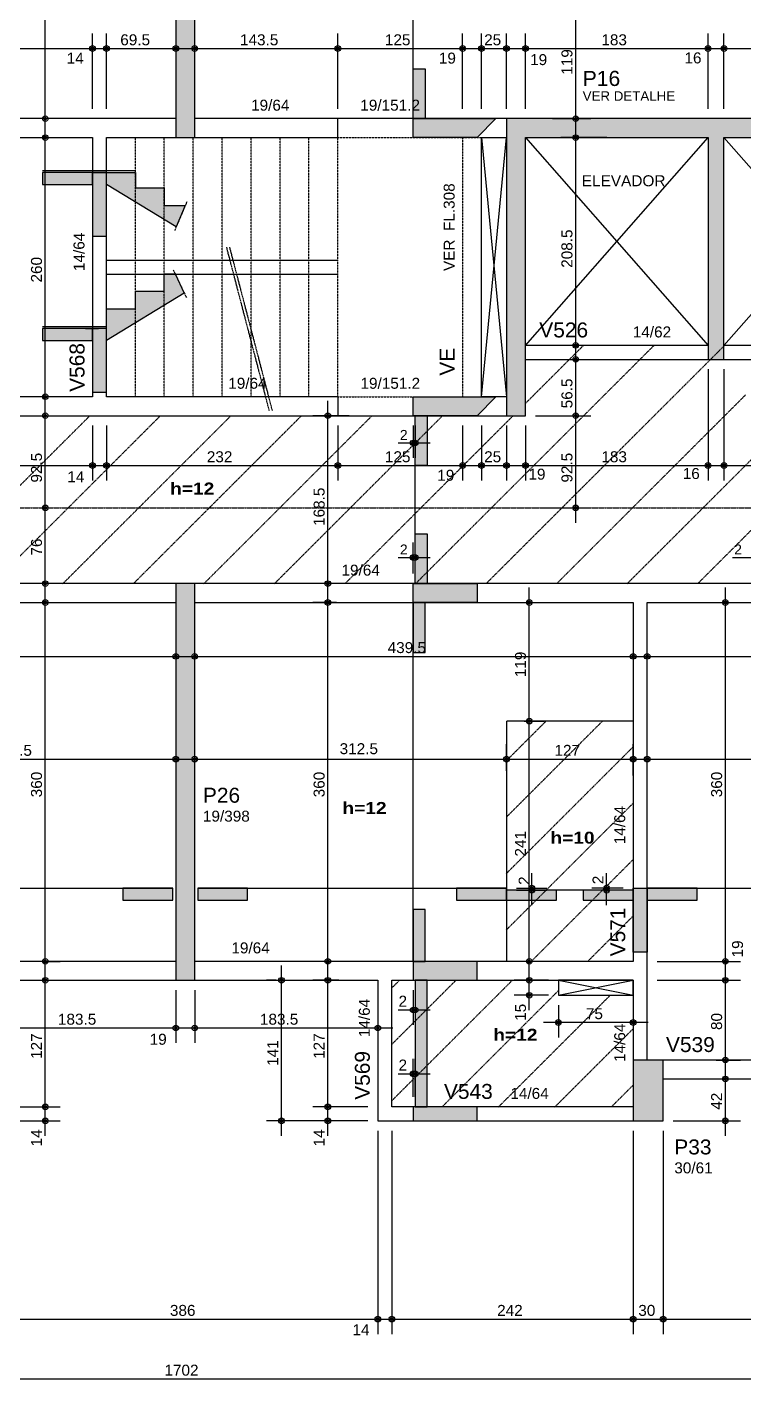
# Model space of a CAD drawing. Extents: x 0 to 7795, y 0 to 4205.
# Drawn here: x 2794 to 3513, y 1733 to 3090 of the extents above; entities that cross this region are included whole.
import ezdxf

# ---------------------------------------------------------------- set-up
doc = ezdxf.new("R2010")
doc.units = 0
doc.header["$MEASUREMENT"] = 0
for name, pattern in [('ESTILO_TQS_0001', [1, 0.7, -0.3]), ('ESTILO_TQS_0002', [0.4, 0.1, -0.3]), ('ESTILO_TQS_0006', [0.3, 0.2, -0.1]), ('ESTILO_TQS_0007', [2.1, 1.5, -0.2, 0.2, -0.2])]:
    doc.linetypes.add(name, pattern=pattern)
for name, color, linetype in [('MTH-230', 1, 'CONTINUOUS'), ('MTH-COTAS7', 31, 'CONTINUOUS'), ('MTH-DIM-PILAR', 3, 'CONTINUOUS'), ('MTH-DIM-VIGA', 3, 'CONTINUOUS'), ('MTH-EIXO-214', 4, 'CONTINUOUS'), ('MTH-EIXO-215', 1, 'CONTINUOUS'), ('MTH-EIXO-217', 8, 'CONTINUOUS'), ('MTH-FACE-VIGA', 7, 'CONTINUOUS'), ('MTH-LINHA-SEÇÃO', 16, 'CONTINUOUS'), ('MTH-PILAR-SEGUE', 5, 'CONTINUOUS'), ('MTH-SIMB_COTA', 3, 'CONTINUOUS'), ('MTH-SOMBRA21', 150, 'CONTINUOUS'), ('MTH-SOMBRA25', 253, 'CONTINUOUS'), ('MTH-TIT1-PILAR', 5, 'CONTINUOUS'), ('MTH-TIT1-VIGA', 5, 'CONTINUOUS'), ('MTH-TRACEJADO-216', 1, 'CONTINUOUS'), ('MTH-TXT-NEGRITO', 5, 'CONTINUOUS'), ('MTH-TXT-NOTAS', 3, 'CONTINUOUS'), ('MTH-VIGA-INVERTIDA', 7, 'ESTILO_TQS_0002')]:
    doc.layers.add(name, color=color, linetype=linetype)
doc.styles.add('TQS_ARIAL', font='arial.ttf')
doc.styles.add('TQS_ARIAL_BLACK', font='ariblk.ttf')

msp = doc.modelspace()

# ---------------------------------------------------------------- linework, layer by layer
at = {"layer": 'MTH-230', "linetype": 'Continuous'}
for p, q in [((3249.511363, 2718.635463), (3274.511365, 2978.635463)), ((3249.511363, 2978.635463), (3274.511365, 2718.635463)), ((3293.511365, 2770.135472), (3476.511365, 2978.635504)), ((3293.511365, 2978.635504), (3476.511365, 2770.135472)), ((3492.511365, 2770.135472), (3675.511365, 2978.6355)), ((3492.511365, 2978.6355), (3675.511365, 2770.135472)), ((3326.511369, 2133.135498), (3401.511372, 2118.135498)), ((3326.511369, 2118.135498), (3401.511372, 2133.135498))]:
    msp.add_line(p, q, dxfattribs=at)
at = {"layer": 'MTH-COTAS7', "linetype": 'Continuous'}
for p, q in [((2812.152631, 2982.635501), (2812.152631, 3373.635501)), ((3343.886591, 2982.635497), (3343.886591, 3131.618201)), ((2859.511362, 3007.635501), (2859.511362, 3082.969265)), ((2859.511362, 3007.635501), (2859.511362, 3082.969265)), ((2873.511362, 3007.635501), (2873.511362, 3082.969265)), ((2873.511362, 3007.635501), (2873.511362, 3082.969265)), ((2962.011366, 3062.060306), (2962.011366, 3082.969265)), ((3105.511362, 3007.635504), (3105.511362, 3082.969265)), ((3105.511362, 3017.635504), (3105.511362, 3082.969265)), ((3230.511362, 3007.635501), (3230.511362, 3082.969265)), ((3230.511362, 3017.635501), (3230.511362, 3082.969265)), ((3249.511362, 3007.635501), (3249.511362, 3082.969265)), ((3249.511362, 3007.635501), (3249.511362, 3082.969265)), ((3274.511362, 3007.635501), (3274.511362, 3082.969265)), ((3274.511362, 3007.635501), (3274.511362, 3082.969265)), ((3293.511365, 3007.635497), (3293.511365, 3082.969265)), ((3293.511365, 3007.635497), (3293.511365, 3082.969265)), ((3476.511365, 3007.635497), (3476.511365, 3082.969265)), ((3476.511365, 3007.635497), (3476.511365, 3082.969265)), ((3492.511365, 3007.635497), (3492.511365, 3082.969265)), ((3492.511365, 3007.635497), (3492.511365, 3082.969265)), ((2604.511367, 3067.969265), (2874.511362, 3067.969265)), ((2844.511362, 3067.969265), (2888.511362, 3067.969265)), ((2858.511362, 3067.969265), (2958.011366, 3067.969265)), ((2943.011366, 3065.594084), (2943.011366, 3052.969265)), ((2947.011366, 3067.969265), (3120.511362, 3067.969265)), ((3090.511362, 3067.969265), (3245.511362, 3067.969265)), ((3215.511362, 3067.969265), (3264.511362, 3067.969265)), ((3234.511362, 3067.969265), (3289.511362, 3067.969265)), ((3259.511362, 3067.969265), (3308.511365, 3067.969265)), ((3278.511365, 3067.969265), (3491.511365, 3067.969265)), ((3461.511365, 3067.969265), (3507.511365, 3067.969265)), ((3477.511365, 3067.969265), (3690.511365, 3067.969265)), ((2832.276874, 2997.635501), (2797.152631, 2997.635501)), ((2812.152631, 2703.635501), (2812.152631, 2993.635501)), ((3320.751643, 2997.635497), (3358.886591, 2997.635497)), ((3343.886591, 2755.13551), (3343.886591, 2993.635504)), ((3375.011365, 2978.635504), (3328.886591, 2978.635504)), ((3375.011365, 2770.13551), (3328.886591, 2770.13551)), ((3343.886591, 2684.635497), (3343.886591, 2771.13551)), ((3352.674282, 2756.13551), (3358.886591, 2756.13551)), ((3476.511365, 2746.135506), (3476.511365, 2634.635497)), ((3476.511365, 2746.135506), (3476.511365, 2634.635497)), ((3492.511365, 2746.135506), (3492.511365, 2634.635497)), ((3492.511365, 2746.135506), (3492.511365, 2634.635497)), ((2812.152631, 2592.135465), (2812.152631, 2714.635501)), ((3095.447424, 2516.13677), (3095.447424, 2714.635497)), ((3343.886591, 2592.135465), (3343.886591, 2714.635497)), ((3116.918734, 2699.635497), (3080.447424, 2699.635497)), ((3303.511399, 2699.635497), (3358.886591, 2699.635497)), ((3303.511399, 2699.635497), (3358.886591, 2699.635497)), ((2859.511362, 2689.635501), (2859.511362, 2634.635497)), ((2859.511362, 2689.635501), (2859.511362, 2634.635497)), ((2873.511362, 2689.635501), (2873.511362, 2634.635497)), ((2873.511362, 2689.635501), (2873.511362, 2634.635497)), ((3105.511362, 2689.635504), (3105.511362, 2634.635497)), ((3105.511362, 2689.635497), (3105.511362, 2634.635497)), ((3180.974109, 2689.635497), (3180.974109, 2657.300235)), ((3182.974109, 2689.635501), (3182.974109, 2657.300235)), ((3230.511362, 2689.635497), (3230.511362, 2634.635497)), ((3249.511362, 2689.635497), (3249.511362, 2634.635497)), ((3249.511362, 2689.635497), (3249.511362, 2634.635497)), ((3274.511365, 2689.635497), (3274.511365, 2634.635497)), ((3274.511365, 2689.635497), (3274.511365, 2634.635497)), ((3293.511399, 2689.635497), (3293.511399, 2634.635497)), ((3165.974109, 2672.300235), (3197.974109, 2672.300235)), ((3230.511362, 2679.635497), (3230.511362, 2634.635497)), ((3293.511399, 2679.635497), (3293.511399, 2634.635497)), ((2604.511367, 2649.635497), (2874.511362, 2649.635497)), ((2844.511362, 2649.635497), (2888.511362, 2649.635497)), ((2858.511362, 2649.635497), (3120.511362, 2649.635497)), ((3090.511362, 2649.635497), (3245.511362, 2649.635497)), ((3215.511362, 2649.635497), (3264.511362, 2649.635497)), ((3234.511362, 2649.635497), (3289.511365, 2649.635497)), ((3259.511365, 2649.635497), (3308.511399, 2649.635497)), ((3278.511399, 2649.635497), (3491.511365, 2649.635497)), ((3461.511365, 2649.635497), (3507.511365, 2649.635497)), ((3477.511365, 2649.635497), (3690.511365, 2649.635497)), ((2812.152631, 2516.13677), (2812.152631, 2622.135465)), ((3312.961507, 2607.135465), (3358.886591, 2607.135465)), ((3180.974109, 2541.13677), (3180.974109, 2572.346399)), ((3182.974109, 2541.13677), (3182.974109, 2572.346399)), ((3165.974109, 2557.346399), (3197.974109, 2557.346399)), ((3501.089003, 2557.346399), (3533.089003, 2557.346399)), ((2817.152631, 2531.13677), (2797.152631, 2531.13677)), ((2812.152631, 2137.135501), (2812.152631, 2527.13677)), ((3102.857347, 2531.13677), (3080.447424, 2531.13677)), ((3095.447424, 2137.135501), (3095.447424, 2527.13677)), ((3297.324079, 2378.135439), (3297.324079, 2527.13677)), ((3493.919524, 2137.135501), (3493.919524, 2527.13677)), ((2810.094983, 2512.13677), (2827.152631, 2512.13677)), ((3103.966246, 2512.13677), (3080.447424, 2512.13677)), ((3292.727147, 2512.13677), (3312.324079, 2512.13677)), ((3465.43347, 2512.13677), (3508.919524, 2512.13677)), ((2962.011366, 2444.846505), (2962.011366, 2473.127822)), ((3415.51137, 2446.314718), (3415.51137, 2473.127822)), ((2488.511361, 2458.127822), (2958.011366, 2458.127822)), ((2947.011366, 2458.127822), (3416.51137, 2458.127822)), ((3400.51137, 2458.127822), (3735.511366, 2458.127822)), ((2943.011366, 2449.179394), (2943.011366, 2443.127822)), ((3401.51137, 2451.065743), (3401.51137, 2443.127822)), ((3297.324079, 2137.135501), (3297.324079, 2408.135439)), ((3328.011352, 2393.135439), (3282.324079, 2393.135439)), ((3292.324079, 2393.135439), (3312.324079, 2393.135439)), ((2962.011366, 2349.076776), (2962.011366, 2370.038858)), ((3274.511365, 2343.264967), (3274.511365, 2370.038858)), ((3274.511365, 2343.264967), (3274.511365, 2370.038858)), ((3401.51137, 2338.74127), (3401.51137, 2370.038858)), ((3415.51137, 2338.74127), (3415.51137, 2370.038858)), ((2615.511399, 2355.038858), (2958.011366, 2355.038858)), ((2943.011366, 2353.603166), (2943.011366, 2340.038858)), ((2947.011366, 2355.038858), (3289.511365, 2355.038858)), ((3259.511365, 2355.038858), (3416.51137, 2355.038858)), ((3400.51137, 2355.038858), (3735.511366, 2355.038858)), ((3299.943316, 2208.492328), (3299.943316, 2240.492328)), ((3374.906142, 2208.492328), (3374.906142, 2240.492328)), ((3284.511365, 2225.492328), (3314.943316, 2225.492328)), ((3391.51137, 2225.492328), (3359.906142, 2225.492328)), ((3284.511365, 2223.492328), (3314.943316, 2223.492328)), ((3391.51137, 2223.492328), (3359.906142, 2223.492328)), ((3493.919524, 2118.135501), (3493.919524, 2167.135501)), ((2812.152631, 1991.135501), (2812.152631, 2148.135501)), ((2812.335759, 2152.135501), (2827.152631, 2152.135501)), ((3049.019179, 1977.135501), (3049.019179, 2148.135501)), ((3095.447424, 1991.135501), (3095.447424, 2148.135501)), ((3302.981702, 2152.135501), (3282.324079, 2152.135501)), ((3297.324079, 2103.135498), (3297.324079, 2148.135501)), ((3425.51137, 2152.135501), (3508.919524, 2152.135501)), ((3425.51137, 2152.135501), (3508.919524, 2152.135501)), ((3493.919524, 2038.142044), (3493.919524, 2148.135501)), ((2814.204909, 2133.135501), (2827.152631, 2133.135501)), ((3043.761365, 2133.135501), (3034.019179, 2133.135501)), ((3106.53783, 2133.135501), (3080.447424, 2133.135501)), ((3316.511354, 2133.135501), (3282.324079, 2133.135501)), ((3425.51137, 2133.135501), (3508.919524, 2133.135501)), ((3425.51137, 2133.135501), (3508.919524, 2133.135501)), ((2943.011366, 2123.135501), (2943.011366, 2070.275959)), ((2943.011366, 2123.135501), (2943.011366, 2070.275959)), ((2962.011366, 2123.135501), (2962.011366, 2070.275959)), ((2962.011366, 2123.135501), (2962.011366, 2070.275959)), ((3180.974109, 2123.136558), (3180.974109, 2088.332682)), ((3182.974109, 2123.135501), (3182.974109, 2088.332682)), ((3316.511367, 2118.135498), (3282.324079, 2118.135498)), ((3145.511364, 2105.76788), (3145.511364, 2070.275959)), ((3165.974109, 2103.332682), (3197.974109, 2103.332682)), ((3326.511367, 2108.135498), (3326.511367, 2075.821089)), ((3401.511371, 2108.135498), (3401.511371, 2075.821089)), ((3416.511371, 2090.821089), (3311.511367, 2090.821089)), ((2744.511368, 2085.275959), (2958.011366, 2085.275959)), ((2928.011366, 2085.275959), (2977.011366, 2085.275959)), ((2947.011366, 2085.275959), (3160.511364, 2085.275959)), ((3180.974109, 2016.135501), (3180.974109, 2054.28798)), ((3182.974109, 2016.135501), (3182.974109, 2054.28798)), ((3484.5282, 2053.142044), (3508.919524, 2053.142044)), ((3493.919524, 1977.135501), (3493.919524, 2049.142044)), ((3165.974109, 2039.28798), (3197.974109, 2039.28798)), ((2812.152631, 1977.135501), (2812.152631, 2021.135501)), ((3095.447424, 1977.135501), (3095.447424, 2021.135501)), ((3490.449405, 2034.142044), (3508.919524, 2034.142044)), ((2769.511368, 2006.135501), (2827.152631, 2006.135501)), ((2769.511368, 2006.135501), (2827.152631, 2006.135501)), ((3135.511364, 2006.135501), (3080.447424, 2006.135501)), ((3135.511364, 2006.135501), (3080.447424, 2006.135501)), ((2769.511368, 1992.135501), (2827.152631, 1992.135501)), ((3135.511364, 1992.135501), (3034.019179, 1992.135501)), ((3135.511364, 1992.135501), (3080.447424, 1992.135501)), ((3145.511364, 1982.135501), (3145.511364, 1778.135501)), ((3159.511364, 1982.135501), (3159.511364, 1778.135501)), ((3159.511364, 1982.135501), (3159.511364, 1778.135501)), ((3401.511366, 1982.135501), (3401.511366, 1778.135501)), ((3401.511366, 1982.135501), (3401.511366, 1778.135501)), ((3431.511366, 1982.135501), (3431.511366, 1778.135501)), ((3431.511366, 1982.135501), (3431.511366, 1778.135501)), ((3441.511366, 1992.135501), (3508.919524, 1992.135501)), ((3145.511364, 1972.135501), (3145.511364, 1778.135501)), ((2744.511368, 1793.135501), (3160.511364, 1793.135501)), ((3130.511364, 1793.135501), (3174.511364, 1793.135501)), ((3144.511364, 1793.135501), (3416.511366, 1793.135501)), ((3386.511366, 1793.135501), (3446.511366, 1793.135501)), ((3416.511366, 1793.135501), (3735.511366, 1793.135501)), ((2086.511366, 1733.135501), (3818.511366, 1733.135501))]:
    msp.add_line(p, q, dxfattribs=at)
at = {"layer": 'MTH-EIXO-214', "linetype": 'ESTILO_TQS_0007'}
msp.add_line((401.511366, 2607.135465), (5503.511366, 2607.135465), dxfattribs=at)
at = {"layer": 'MTH-EIXO-215', "linetype": 'Continuous'}
for p, q in [((2809.511362, 2945.735629), (2902.511362, 2945.735629)), ((2873.511362, 2841.635429), (3105.511362, 2841.635429)), ((2809.511362, 2789.135446), (2873.511362, 2789.135446))]:
    msp.add_line(p, q, dxfattribs=at)
at = {"layer": 'MTH-EIXO-217', "linetype": 'ESTILO_TQS_0007'}
for p, q in [((2954.130559, 2914.258614), (2941.865493, 2885.395314)), ((2993.699471, 2868.695865), (3036.514877, 2704.56611)), ((2996.799865, 2868.695865), (3039.615272, 2704.56611)), ((2940.477185, 2845.909238), (2953.653791, 2818.126488))]:
    msp.add_line(p, q, dxfattribs=at)
at = {"layer": 'MTH-FACE-VIGA', "linetype": 'Continuous'}
for p, q in [((3105.511362, 2978.635504), (3105.511362, 2997.635504)), ((2873.511362, 2855.635429), (3105.511362, 2855.635429)), ((3105.511362, 2718.635504), (3105.511362, 2699.635504))]:
    msp.add_line(p, q, dxfattribs=at)
for points in [[(2866.511362, 2997.635501), (2619.511367, 2997.635501)], [(2943.011366, 2997.635501), (2866.511362, 2997.635501)], [(3240.011362, 2997.635501), (2962.011366, 2997.635501)], [(3274.511362, 2997.635501), (3240.011362, 2997.635501)], [(2619.511367, 2978.635501), (2859.511362, 2978.635501)], [(2859.511362, 2978.635501), (2859.511362, 2718.635501)], [(2873.511362, 2718.635501), (2873.511362, 2978.635501)], [(2873.511362, 2978.635501), (2943.011366, 2978.635501)], [(2962.011366, 2978.635501), (3105.511362, 2978.635501)], [(3249.511362, 2978.635501), (3274.511365, 2978.635501)], [(3249.511362, 2718.635501), (3249.511362, 2978.635501)], [(3476.511365, 2770.13551), (3293.511365, 2770.13551)], [(3675.511365, 2770.13551), (3492.511365, 2770.13551)], [(3293.511365, 2756.13551), (3476.511365, 2756.13551)], [(3492.511365, 2756.13551), (3675.511365, 2756.13551)], [(2859.511362, 2718.635501), (2619.511367, 2718.635501)], [(3105.511362, 2718.635501), (2873.511362, 2718.635501)], [(3274.511365, 2718.635501), (3249.511362, 2718.635501)], [(2619.511367, 2699.635501), (2866.511362, 2699.635501)], [(2866.511362, 2699.635501), (3240.011362, 2699.635501)], [(3240.011362, 2699.635501), (3274.511365, 2699.635501)], [(2943.011366, 2531.13677), (2496.511361, 2531.13677)], [(3408.51137, 2531.13677), (2962.011366, 2531.13677)], [(3614.511366, 2531.13677), (3408.51137, 2531.13677)], [(2503.511361, 2512.13677), (2943.011366, 2512.13677)], [(2962.011366, 2512.13677), (3401.51137, 2512.13677)], [(3401.51137, 2512.13677), (3401.51137, 2152.135501)], [(3415.51137, 2142.635501), (3415.51137, 2512.13677)], [(3415.51137, 2512.13677), (3614.511366, 2512.13677)], [(2943.011366, 2152.135501), (2752.511368, 2152.135501)], [(3152.511364, 2152.135501), (2962.011366, 2152.135501)], [(3401.51137, 2152.135501), (3152.511364, 2152.135501)], [(2759.511368, 2133.135501), (2943.011366, 2133.135501)], [(2962.011366, 2133.135501), (3145.511364, 2133.135501)], [(3145.511364, 2133.135501), (3145.511364, 1992.135501)], [(3159.511364, 2006.135501), (3159.511364, 2133.135501)], [(3159.511364, 2133.135501), (3401.51137, 2133.135501)], [(3326.511369, 2133.135498), (3326.511369, 2118.135498), (3401.511372, 2118.135498), (3401.511372, 2133.135498), (3326.511369, 2133.135498)], [(3401.51137, 2133.135501), (3401.51137, 2053.135538)], [(3415.51137, 2053.135538), (3415.51137, 2142.635501)], [(3712.511366, 2053.142044), (3431.511366, 2053.142044)], [(3431.511366, 2034.142044), (3712.511366, 2034.142044)], [(3401.511366, 2006.135501), (3159.511364, 2006.135501)], [(3145.511364, 1992.135501), (3401.511366, 1992.135501)]]:
    msp.add_lwpolyline(points, dxfattribs=at)
at = {"layer": 'MTH-LINHA-SEÇÃO', "linetype": 'Continuous'}
for p, q in [((3180.974109, 2978.635501), (3180.974109, 3377.635501)), ((2860.471811, 2943.735629), (2873.511362, 2943.735629)), ((2852.471839, 2787.135446), (2865.51139, 2787.135446)), ((3182.974109, 2531.13677), (3182.974109, 2699.635501)), ((3180.974109, 2152.135501), (3180.974109, 2531.13677)), ((2630.511398, 2225.492328), (2940.011366, 2225.492328)), ((2965.011366, 2225.492328), (3274.511333, 2225.492328)), ((3401.511366, 2225.492328), (4016.510603, 2225.492328)), ((3401.511366, 2223.492328), (3274.511329, 2223.492328))]:
    msp.add_line(p, q, dxfattribs=at)
for points in [[(3180.974109, 2997.635501), (3180.974109, 3047.635501), (3192.974109, 3047.635501), (3192.974109, 2997.635501), (3180.974109, 2997.635501)], [(3180.974109, 2978.635501), (3180.974109, 2997.635501), (3263.974109, 2997.635501), (3244.974109, 2978.635501), (3180.974109, 2978.635501)], [(2859.511362, 2943.735629), (2809.511362, 2943.735629), (2809.511362, 2931.735629), (2859.511362, 2931.735629), (2859.511362, 2943.735629)], [(2873.511362, 2943.735629), (2859.511362, 2943.735629), (2859.511362, 2879.735629), (2873.511362, 2879.735629), (2873.511362, 2943.735629)], [(2873.511362, 2943.735629), (2902.511362, 2943.735629), (2902.511362, 2928.088571), (2931.511362, 2928.088571), (2931.511362, 2910.441512), (2952.508534, 2910.441512), (2943.451803, 2889.128368), (2873.511362, 2931.688474), (2873.511362, 2943.735629)], [(2873.511362, 2806.782505), (2902.511362, 2806.782505), (2902.511362, 2824.429564), (2931.511362, 2824.429564), (2931.511362, 2842.076622), (2942.294891, 2842.076622), (2951.54485, 2822.573171), (2873.511362, 2775.08829), (2873.511362, 2806.782505)], [(2859.511362, 2787.135446), (2809.511362, 2787.135446), (2809.511362, 2775.135446), (2859.511362, 2775.135446), (2859.511362, 2787.135446)], [(2873.511362, 2787.135446), (2859.511362, 2787.135446), (2859.511362, 2723.135446), (2873.511362, 2723.135446), (2873.511362, 2787.135446)], [(3180.974109, 2699.635497), (3180.974109, 2718.635497), (3263.974109, 2718.635497), (3244.974109, 2699.635497), (3180.974109, 2699.635497)], [(3182.974109, 2649.635497), (3182.974109, 2699.635497), (3194.974109, 2699.635497), (3194.974109, 2649.635497), (3182.974109, 2649.635497)], [(3182.974109, 2531.13677), (3182.974109, 2581.13677), (3194.974109, 2581.13677), (3194.974109, 2531.13677), (3182.974109, 2531.13677)], [(3180.974109, 2512.13677), (3180.974109, 2531.13677), (3244.974109, 2531.13677), (3244.974109, 2512.13677), (3180.974109, 2512.13677)], [(3180.974109, 2512.13677), (3180.974109, 2462.13677), (3192.974109, 2462.13677), (3192.974109, 2512.13677), (3180.974109, 2512.13677)], [(2940.011366, 2225.492328), (2890.011366, 2225.492328), (2890.011366, 2213.492328), (2940.011366, 2213.492328), (2940.011366, 2225.492328)], [(3015.011366, 2225.492328), (2965.011366, 2225.492328), (2965.011366, 2213.492328), (3015.011366, 2213.492328), (3015.011366, 2225.492328)], [(3274.511329, 2225.492328), (3224.511329, 2225.492328), (3224.511329, 2213.492328), (3274.511329, 2213.492328), (3274.511329, 2225.492328)], [(3401.51137, 2225.492328), (3415.51137, 2225.492328), (3415.51137, 2161.492328), (3401.51137, 2161.492328), (3401.51137, 2225.492328)], [(3465.511366, 2225.492328), (3415.511366, 2225.492328), (3415.511366, 2213.492328), (3465.511366, 2213.492328), (3465.511366, 2225.492328)], [(3324.511329, 2223.492328), (3274.511329, 2223.492328), (3274.511329, 2213.492328), (3324.511329, 2213.492328), (3324.511329, 2223.492328)], [(3401.511366, 2223.492328), (3351.511366, 2223.492328), (3351.511366, 2213.492328), (3401.511366, 2213.492328), (3401.511366, 2223.492328)], [(3180.974109, 2204.136558), (3180.974109, 2152.136558), (3192.974109, 2152.136558), (3192.974109, 2204.136558), (3180.974109, 2204.136558)], [(3180.974109, 2152.136558), (3180.974109, 2133.136558), (3244.974109, 2133.136558), (3244.974109, 2152.136558), (3180.974109, 2152.136558)], [(3182.974109, 2133.135501), (3182.974109, 2006.135501), (3194.974109, 2006.135501), (3194.974109, 2133.135501), (3182.974109, 2133.135501)], [(3180.974109, 2006.135501), (3180.974109, 1992.135501), (3244.974109, 1992.135501), (3244.974109, 2006.135501), (3180.974109, 2006.135501)]]:
    msp.add_lwpolyline(points, dxfattribs=at)
at = {"layer": 'MTH-PILAR-SEGUE', "linetype": 'Continuous'}
for points in [[(2943.011366, 2978.635501), (2962.011366, 2978.635501), (2962.011366, 3377.635503), (2943.011366, 3377.635503), (2943.011366, 2978.635501)], [(3694.511365, 2756.135506), (3694.511365, 2978.635497), (3734.511366, 2978.635497), (3734.511366, 2997.635497), (3274.511365, 2997.635497), (3274.511365, 2699.635497), (3293.511365, 2699.635497), (3293.511365, 2978.635504), (3476.511365, 2978.635504), (3476.511365, 2756.135506), (3492.511365, 2756.135506), (3492.511365, 2978.6355), (3675.511365, 2978.6355), (3675.511365, 2756.135506), (3694.511365, 2756.135506)], [(2943.011366, 2133.135501), (2962.011366, 2133.135501), (2962.011366, 2531.13677), (2943.011366, 2531.13677), (2943.011366, 2133.135501)], [(3401.511366, 1992.135501), (3431.511366, 1992.135501), (3431.511366, 2053.135538), (3401.511366, 2053.135538), (3401.511366, 1992.135501)]]:
    msp.add_lwpolyline(points, dxfattribs=at)
at = {"layer": 'MTH-SIMB_COTA', "linetype": 'Continuous'}
for centre, radius in [((2859.511362, 3067.969265), 2.8), ((2859.511362, 3067.969265), 2.8), ((2859.511362, 3067.969265), 1.4), ((2859.511362, 3067.969265), 1.4), ((2873.511362, 3067.969265), 2.8), ((2873.511362, 3067.969265), 2.8), ((2873.511362, 3067.969265), 1.4), ((2873.511362, 3067.969265), 1.4), ((2943.011366, 3067.969265), 2.8), ((2943.011366, 3067.969265), 1.4), ((2962.011366, 3067.969265), 2.8), ((2962.011366, 3067.969265), 1.4), ((3105.511362, 3067.969265), 2.8), ((3105.511362, 3067.969265), 2.8), ((3105.511362, 3067.969265), 1.4), ((3105.511362, 3067.969265), 1.4), ((3230.511362, 3067.969265), 2.8), ((3230.511362, 3067.969265), 2.8), ((3230.511362, 3067.969265), 1.4), ((3230.511362, 3067.969265), 1.4), ((3249.511362, 3067.969265), 2.8), ((3249.511362, 3067.969265), 2.8), ((3249.511362, 3067.969265), 1.4), ((3249.511362, 3067.969265), 1.4), ((3274.511362, 3067.969265), 2.8), ((3274.511362, 3067.969265), 2.8), ((3274.511362, 3067.969265), 1.4), ((3274.511362, 3067.969265), 1.4), ((3293.511365, 3067.969265), 2.8), ((3293.511365, 3067.969265), 2.8), ((3293.511365, 3067.969265), 1.4), ((3293.511365, 3067.969265), 1.4), ((3476.511365, 3067.969265), 2.8), ((3476.511365, 3067.969265), 2.8), ((3476.511365, 3067.969265), 1.4), ((3476.511365, 3067.969265), 1.4), ((3492.511365, 3067.969265), 2.8), ((3492.511365, 3067.969265), 2.8), ((3492.511365, 3067.969265), 1.4), ((3492.511365, 3067.969265), 1.4), ((2812.152631, 2997.635501), 2.8), ((2812.152631, 2997.635501), 1.4), ((3343.886591, 2997.635497), 2.8), ((3343.886591, 2997.635497), 1.4), ((2812.152631, 2978.635501), 2.8), ((2812.152631, 2978.635501), 1.4), ((3343.886591, 2978.635504), 2.8), ((3343.886591, 2978.635504), 1.4), ((3343.886591, 2770.13551), 2.8), ((3343.886591, 2770.13551), 1.4), ((3343.886591, 2756.13551), 2.8), ((3343.886591, 2756.13551), 1.4), ((2812.152631, 2718.635501), 2.8), ((2812.152631, 2718.635501), 1.4), ((2812.152631, 2699.635501), 2.8), ((2812.152631, 2699.635501), 1.4), ((3095.447424, 2699.635497), 2.8), ((3095.447424, 2699.635497), 1.4), ((3343.886591, 2699.635497), 2.8), ((3343.886591, 2699.635497), 2.8), ((3343.886591, 2699.635497), 1.4), ((3343.886591, 2699.635497), 1.4), ((3180.974109, 2672.300235), 2.8), ((3180.974109, 2672.300235), 1.4), ((3182.974109, 2672.300235), 2.8), ((3182.974109, 2672.300235), 1.4), ((2859.511362, 2649.635497), 2.8), ((2859.511362, 2649.635497), 2.8), ((2859.511362, 2649.635497), 1.4), ((2859.511362, 2649.635497), 1.4), ((2873.511362, 2649.635497), 2.8), ((2873.511362, 2649.635497), 2.8), ((2873.511362, 2649.635497), 1.4), ((2873.511362, 2649.635497), 1.4), ((3105.511362, 2649.635497), 2.8), ((3105.511362, 2649.635497), 2.8), ((3105.511362, 2649.635497), 1.4), ((3105.511362, 2649.635497), 1.4), ((3230.511362, 2649.635497), 2.8), ((3230.511362, 2649.635497), 2.8), ((3230.511362, 2649.635497), 1.4), ((3230.511362, 2649.635497), 1.4), ((3249.511362, 2649.635497), 2.8), ((3249.511362, 2649.635497), 2.8), ((3249.511362, 2649.635497), 1.4), ((3249.511362, 2649.635497), 1.4), ((3274.511365, 2649.635497), 2.8), ((3274.511365, 2649.635497), 2.8), ((3274.511365, 2649.635497), 1.4), ((3274.511365, 2649.635497), 1.4), ((3293.511399, 2649.635497), 2.8), ((3293.511399, 2649.635497), 2.8), ((3293.511399, 2649.635497), 1.4), ((3293.511399, 2649.635497), 1.4), ((3476.511365, 2649.635497), 2.8), ((3476.511365, 2649.635497), 2.8), ((3476.511365, 2649.635497), 1.4), ((3476.511365, 2649.635497), 1.4), ((3492.511365, 2649.635497), 2.8), ((3492.511365, 2649.635497), 2.8), ((3492.511365, 2649.635497), 1.4), ((3492.511365, 2649.635497), 1.4), ((2812.152631, 2607.135465), 2.8), ((2812.152631, 2607.135465), 2.8), ((2812.152631, 2607.135465), 1.4), ((2812.152631, 2607.135465), 1.4), ((3343.886591, 2607.135465), 2.8), ((3343.886591, 2607.135465), 1.4), ((3180.974109, 2557.346399), 2.8), ((3180.974109, 2557.346399), 1.4), ((3182.974109, 2557.346399), 2.8), ((3182.974109, 2557.346399), 1.4), ((2812.152631, 2531.13677), 2.8), ((2812.152631, 2531.13677), 1.4), ((3095.447424, 2531.13677), 2.8), ((3095.447424, 2531.13677), 1.4), ((2812.152631, 2512.13677), 2.8), ((2812.152631, 2512.13677), 1.4), ((3095.447424, 2512.13677), 2.8), ((3095.447424, 2512.13677), 1.4), ((3297.324079, 2512.13677), 2.8), ((3297.324079, 2512.13677), 1.4), ((3493.919524, 2512.13677), 2.8), ((3493.919524, 2512.13677), 1.4), ((2943.011366, 2458.127822), 2.8), ((2943.011366, 2458.127822), 1.4), ((2962.011366, 2458.127822), 2.8), ((2962.011366, 2458.127822), 1.4), ((3401.51137, 2458.127822), 2.8), ((3401.51137, 2458.127822), 1.4), ((3415.51137, 2458.127822), 2.8), ((3415.51137, 2458.127822), 1.4), ((3297.324079, 2393.135439), 2.8), ((3297.324079, 2393.135439), 2.8), ((3297.324079, 2393.135439), 1.4), ((3297.324079, 2393.135439), 1.4), ((2943.011366, 2355.038858), 2.8), ((2943.011366, 2355.038858), 1.4), ((2962.011366, 2355.038858), 2.8), ((2962.011366, 2355.038858), 1.4), ((3274.511365, 2355.038858), 2.8), ((3274.511365, 2355.038858), 2.8), ((3274.511365, 2355.038858), 1.4), ((3274.511365, 2355.038858), 1.4), ((3401.51137, 2355.038858), 2.8), ((3401.51137, 2355.038858), 1.4), ((3415.51137, 2355.038858), 2.8), ((3415.51137, 2355.038858), 1.4), ((3299.943316, 2225.492328), 2.8), ((3299.943316, 2223.492328), 2.8), ((3299.943316, 2225.492328), 1.4), ((3299.943316, 2223.492328), 1.4), ((3374.906142, 2225.492328), 2.8), ((3374.906142, 2223.492328), 2.8), ((3374.906142, 2225.492328), 1.4), ((3374.906142, 2223.492328), 1.4), ((2812.152631, 2152.135501), 2.8), ((2812.152631, 2152.135501), 1.4), ((3095.447424, 2152.135501), 2.8), ((3095.447424, 2152.135501), 1.4), ((3297.324079, 2152.135501), 2.8), ((3297.324079, 2152.135501), 1.4), ((3493.919524, 2152.135501), 2.8), ((3493.919524, 2152.135501), 2.8), ((3493.919524, 2152.135501), 1.4), ((3493.919524, 2152.135501), 1.4), ((2812.152631, 2133.135501), 2.8), ((2812.152631, 2133.135501), 1.4), ((3049.019179, 2133.135501), 2.8), ((3049.019179, 2133.135501), 1.4), ((3095.447424, 2133.135501), 2.8), ((3095.447424, 2133.135501), 1.4), ((3297.324079, 2133.135501), 2.8), ((3297.324079, 2133.135501), 1.4), ((3493.919524, 2133.135501), 2.8), ((3493.919524, 2133.135501), 2.8), ((3493.919524, 2133.135501), 1.4), ((3493.919524, 2133.135501), 1.4), ((3297.324079, 2118.135498), 2.8), ((3297.324079, 2118.135498), 1.4), ((3180.974109, 2103.332682), 2.8), ((3180.974109, 2103.332682), 1.4), ((3182.974109, 2103.332682), 2.8), ((3182.974109, 2103.332682), 1.4), ((3326.511367, 2090.821089), 2.8), ((3326.511367, 2090.821089), 1.4), ((3401.511371, 2090.821089), 2.8), ((3401.511371, 2090.821089), 1.4), ((2943.011366, 2085.275959), 2.8), ((2943.011366, 2085.275959), 2.8), ((2943.011366, 2085.275959), 1.4), ((2943.011366, 2085.275959), 1.4), ((2962.011366, 2085.275959), 2.8), ((2962.011366, 2085.275959), 2.8), ((2962.011366, 2085.275959), 1.4), ((2962.011366, 2085.275959), 1.4), ((3145.511364, 2085.275959), 2.8), ((3145.511364, 2085.275959), 1.4), ((3493.919524, 2053.142044), 2.8), ((3493.919524, 2053.142044), 1.4), ((3180.974109, 2039.28798), 2.8), ((3180.974109, 2039.28798), 1.4), ((3182.974109, 2039.28798), 2.8), ((3182.974109, 2039.28798), 1.4), ((3493.919524, 2034.142044), 2.8), ((3493.919524, 2034.142044), 1.4), ((2812.152631, 2006.135501), 2.8), ((2812.152631, 2006.135501), 2.8), ((2812.152631, 2006.135501), 1.4), ((2812.152631, 2006.135501), 1.4), ((3095.447424, 2006.135501), 2.8), ((3095.447424, 2006.135501), 2.8), ((3095.447424, 2006.135501), 1.4), ((3095.447424, 2006.135501), 1.4), ((2812.152631, 1992.135501), 2.8), ((3049.019179, 1992.135501), 2.8), ((3095.447424, 1992.135501), 2.8), ((3493.919524, 1992.135501), 2.8), ((2812.152631, 1992.135501), 1.4), ((3049.019179, 1992.135501), 1.4), ((3095.447424, 1992.135501), 1.4), ((3493.919524, 1992.135501), 1.4), ((3145.511364, 1793.135501), 2.8), ((3145.511364, 1793.135501), 2.8), ((3145.511364, 1793.135501), 1.4), ((3145.511364, 1793.135501), 1.4), ((3159.511364, 1793.135501), 2.8), ((3159.511364, 1793.135501), 2.8), ((3159.511364, 1793.135501), 1.4), ((3159.511364, 1793.135501), 1.4), ((3401.511366, 1793.135501), 2.8), ((3401.511366, 1793.135501), 2.8), ((3401.511366, 1793.135501), 1.4), ((3401.511366, 1793.135501), 1.4), ((3431.511366, 1793.135501), 2.8), ((3431.511366, 1793.135501), 2.8), ((3431.511366, 1793.135501), 1.4), ((3431.511366, 1793.135501), 1.4)]:
    msp.add_circle(centre, radius, dxfattribs=at)
at = {"layer": 'MTH-SOMBRA21', "linetype": 'Continuous'}
for points in [[(3180.974109, 2997.635501), (3180.974109, 3047.635501), (3192.974109, 3047.635501)], [(3180.974109, 2997.635501), (3192.974109, 3047.635501), (3192.974109, 2997.635501)], [(3180.974109, 2978.635501), (3180.974109, 2997.635501), (3263.974109, 2997.635501)], [(3180.974109, 2978.635501), (3263.974109, 2997.635501), (3244.974109, 2978.635501)], [(3180.974109, 2997.635501), (3192.974109, 2997.635501), (3180.974109, 2997.635501)], [(3180.974109, 2978.635501), (3244.974109, 2978.635501), (3180.974109, 2978.635501)], [(2859.511362, 2943.735629), (2809.511362, 2943.735629), (2809.511362, 2931.735629)], [(2859.511362, 2943.735629), (2809.511362, 2931.735629), (2859.511362, 2931.735629)], [(2859.511362, 2943.735629), (2859.511362, 2931.735629), (2859.511362, 2943.735629)], [(2873.511362, 2943.735629), (2859.511362, 2943.735629), (2859.511362, 2879.735629)], [(2873.511362, 2943.735629), (2859.511362, 2879.735629), (2873.511362, 2879.735629)], [(2873.511362, 2943.735629), (2873.511362, 2879.735629), (2873.511362, 2943.735629)], [(2873.511362, 2943.735629), (2902.511362, 2943.735629), (2873.511362, 2931.688474)], [(2902.511362, 2943.735629), (2902.511362, 2928.088571), (2873.511362, 2931.688474)], [(2873.511362, 2931.688474), (2902.511362, 2928.088571), (2943.451803, 2889.128368)], [(2902.511362, 2928.088571), (2931.511362, 2910.441512), (2943.451803, 2889.128368)], [(2902.511362, 2928.088571), (2931.511362, 2928.088571), (2931.511362, 2910.441512)], [(2943.451803, 2889.128368), (2931.511362, 2910.441512), (2952.508534, 2910.441512)], [(2931.511362, 2842.076622), (2942.294891, 2842.076622), (2931.511362, 2824.429564)], [(2942.294891, 2842.076622), (2951.54485, 2822.573171), (2931.511362, 2824.429564)], [(2951.54485, 2822.573171), (2873.511362, 2775.08829), (2902.511362, 2806.782505)], [(2931.511362, 2824.429564), (2951.54485, 2822.573171), (2902.511362, 2806.782505)], [(2902.511362, 2806.782505), (2902.511362, 2824.429564), (2931.511362, 2824.429564)], [(2902.511362, 2806.782505), (2873.511362, 2775.08829), (2873.511362, 2806.782505)], [(2859.511362, 2787.135446), (2809.511362, 2787.135446), (2809.511362, 2775.135446)], [(2859.511362, 2787.135446), (2809.511362, 2775.135446), (2859.511362, 2775.135446)], [(2859.511362, 2787.135446), (2859.511362, 2775.135446), (2859.511362, 2787.135446)], [(2873.511362, 2787.135446), (2859.511362, 2787.135446), (2859.511362, 2723.135446)], [(2873.511362, 2787.135446), (2859.511362, 2723.135446), (2873.511362, 2723.135446)], [(2873.511362, 2787.135446), (2873.511362, 2723.135446), (2873.511362, 2787.135446)], [(3180.974109, 2699.635497), (3180.974109, 2718.635497), (3263.974109, 2718.635497)], [(3180.974109, 2699.635497), (3263.974109, 2718.635497), (3244.974109, 2699.635497)], [(3180.974109, 2699.635497), (3244.974109, 2699.635497), (3180.974109, 2699.635497)], [(3182.974109, 2649.635497), (3182.974109, 2699.635497), (3194.974109, 2699.635497)], [(3182.974109, 2649.635497), (3194.974109, 2699.635497), (3194.974109, 2649.635497)], [(3182.974109, 2649.635497), (3194.974109, 2649.635497), (3182.974109, 2649.635497)], [(3182.974109, 2531.13677), (3182.974109, 2581.13677), (3194.974109, 2581.13677)], [(3182.974109, 2531.13677), (3194.974109, 2581.13677), (3194.974109, 2531.13677)], [(3180.974109, 2512.13677), (3180.974109, 2531.13677), (3244.974109, 2531.13677)], [(3180.974109, 2512.13677), (3244.974109, 2531.13677), (3244.974109, 2512.13677)], [(3182.974109, 2531.13677), (3194.974109, 2531.13677), (3182.974109, 2531.13677)], [(3180.974109, 2512.13677), (3244.974109, 2512.13677), (3180.974109, 2512.13677)], [(3180.974109, 2512.13677), (3180.974109, 2462.13677), (3192.974109, 2462.13677)], [(3180.974109, 2512.13677), (3192.974109, 2462.13677), (3192.974109, 2512.13677)], [(3180.974109, 2512.13677), (3192.974109, 2512.13677), (3180.974109, 2512.13677)], [(2940.011366, 2225.492328), (2890.011366, 2225.492328), (2890.011366, 2213.492328)], [(2940.011366, 2225.492328), (2890.011366, 2213.492328), (2940.011366, 2213.492328)], [(2940.011366, 2225.492328), (2940.011366, 2213.492328), (2940.011366, 2225.492328)], [(3015.011366, 2225.492328), (2965.011366, 2225.492328), (2965.011366, 2213.492328)], [(3015.011366, 2225.492328), (2965.011366, 2213.492328), (3015.011366, 2213.492328)], [(3015.011366, 2225.492328), (3015.011366, 2213.492328), (3015.011366, 2225.492328)], [(3274.511329, 2225.492328), (3224.511329, 2225.492328), (3224.511329, 2213.492328)], [(3274.511329, 2225.492328), (3224.511329, 2213.492328), (3274.511329, 2213.492328)], [(3274.511329, 2225.492328), (3274.511329, 2213.492328), (3274.511329, 2225.492328)], [(3401.51137, 2225.492328), (3415.51137, 2225.492328), (3415.51137, 2161.492328)], [(3401.51137, 2225.492328), (3415.51137, 2161.492328), (3401.51137, 2161.492328)], [(3401.51137, 2225.492328), (3401.51137, 2161.492328), (3401.51137, 2225.492328)], [(3465.511366, 2225.492328), (3415.511366, 2225.492328), (3415.511366, 2213.492328)], [(3465.511366, 2225.492328), (3415.511366, 2213.492328), (3465.511366, 2213.492328)], [(3465.511366, 2225.492328), (3465.511366, 2213.492328), (3465.511366, 2225.492328)], [(3324.511329, 2223.492328), (3274.511329, 2223.492328), (3274.511329, 2213.492328)], [(3324.511329, 2223.492328), (3274.511329, 2213.492328), (3324.511329, 2213.492328)], [(3324.511329, 2223.492328), (3324.511329, 2213.492328), (3324.511329, 2223.492328)], [(3401.511366, 2223.492328), (3351.511366, 2223.492328), (3351.511366, 2213.492328)], [(3401.511366, 2223.492328), (3351.511366, 2213.492328), (3401.511366, 2213.492328)], [(3401.511366, 2223.492328), (3401.511366, 2213.492328), (3401.511366, 2223.492328)], [(3180.974109, 2204.136558), (3180.974109, 2152.136558), (3192.974109, 2152.136558)], [(3180.974109, 2204.136558), (3192.974109, 2152.136558), (3192.974109, 2204.136558)], [(3180.974109, 2204.136558), (3192.974109, 2204.136558), (3180.974109, 2204.136558)], [(3180.974109, 2152.136558), (3180.974109, 2133.136558), (3244.974109, 2133.136558)], [(3180.974109, 2152.136558), (3244.974109, 2133.136558), (3244.974109, 2152.136558)], [(3180.974109, 2152.136558), (3244.974109, 2152.136558), (3180.974109, 2152.136558)], [(3182.974109, 2133.135501), (3182.974109, 2006.135501), (3194.974109, 2006.135501)], [(3182.974109, 2133.135501), (3194.974109, 2006.135501), (3194.974109, 2133.135501)], [(3182.974109, 2133.135501), (3194.974109, 2133.135501), (3182.974109, 2133.135501)], [(3180.974109, 2006.135501), (3180.974109, 1992.135501), (3244.974109, 1992.135501)], [(3180.974109, 2006.135501), (3244.974109, 1992.135501), (3244.974109, 2006.135501)], [(3180.974109, 2006.135501), (3244.974109, 2006.135501), (3180.974109, 2006.135501)]]:
    msp.add_solid(points, dxfattribs=at)
at = {"layer": 'MTH-SOMBRA25', "linetype": 'Continuous'}
for points in [[(2943.011366, 2978.635501), (2962.011366, 2978.635501), (2962.011366, 3377.635503)], [(2943.011366, 2978.635501), (2962.011366, 3377.635503), (2943.011366, 3377.635503)], [(2943.011366, 2978.635501), (2943.011366, 3377.635503), (2943.011366, 2978.635501)], [(3734.511366, 2997.635497), (3274.511365, 2997.635497), (3293.511365, 2978.635504)], [(3274.511365, 2997.635497), (3274.511365, 2699.635497), (3293.511365, 2699.635497)], [(3274.511365, 2997.635497), (3293.511365, 2699.635497), (3293.511365, 2978.635504)], [(3734.511366, 2997.635497), (3293.511365, 2978.635504), (3476.511365, 2978.635504)], [(3734.511366, 2997.635497), (3476.511365, 2978.635504), (3492.511365, 2978.6355)], [(3734.511366, 2997.635497), (3492.511365, 2978.6355), (3675.511365, 2978.6355)], [(3476.511365, 2978.635504), (3476.511365, 2756.135506), (3492.511365, 2756.135506)], [(3476.511365, 2978.635504), (3492.511365, 2756.135506), (3492.511365, 2978.6355)], [(2943.011366, 2133.135501), (2962.011366, 2133.135501), (2962.011366, 2531.13677)], [(2943.011366, 2133.135501), (2962.011366, 2531.13677), (2943.011366, 2531.13677)], [(2943.011366, 2133.135501), (2943.011366, 2531.13677), (2943.011366, 2133.135501)], [(3401.511366, 1992.135501), (3431.511366, 1992.135501), (3431.511366, 2053.135538)], [(3401.511366, 1992.135501), (3431.511366, 2053.135538), (3401.511366, 2053.135538)], [(3401.511366, 1992.135501), (3401.511366, 2053.135538), (3401.511366, 1992.135501)]]:
    msp.add_solid(points, dxfattribs=at)
at = {"layer": 'MTH-TRACEJADO-216', "linetype": 'ESTILO_TQS_0001'}
for p, q in [((3340.995597, 2759.439322), (3349.634901, 2768.078627)), ((3349.634901, 2768.078627), (3351.691784, 2770.13551)), ((3417.845706, 2765.578753), (3422.402463, 2770.13551)), ((3486.056511, 2763.07888), (3493.113141, 2770.13551)), ((3293.511399, 2711.955124), (3340.995597, 2759.439322)), ((3398.706452, 2746.439499), (3417.845706, 2765.578753)), ((3456.417308, 2733.439677), (3486.056511, 2763.07888)), ((3343.900155, 2691.633202), (3398.706452, 2746.439499)), ((3404.920175, 2681.942544), (3456.417308, 2733.439677)), ((3465.940195, 2672.251886), (3514.128163, 2720.439854)), ((2834.453926, 2677.16172), (2856.927703, 2699.635497)), ((2898.967121, 2670.964236), (2927.638381, 2699.635497)), ((2963.480315, 2664.766753), (2998.349059, 2699.635497)), ((3027.99351, 2658.569269), (3069.059738, 2699.635497)), ((3092.506704, 2652.371786), (3139.770416, 2699.635497)), ((3157.019899, 2646.174302), (3210.481094, 2699.635497)), ((3221.533093, 2639.976818), (3281.191772, 2699.635497)), ((3286.046288, 2633.779335), (3343.900155, 2691.633202)), ((2688.428976, 2531.13677), (2831.545768, 2674.253561)), ((2831.545768, 2674.253561), (2834.453926, 2677.16172)), ((3350.559482, 2627.581851), (3404.920175, 2681.942544)), ((3415.072677, 2621.384368), (3465.940195, 2672.251886)), ((2759.139654, 2531.13677), (2896.182388, 2668.179504)), ((2829.850332, 2531.13677), (2960.819008, 2662.105446)), ((2896.182388, 2668.179504), (2898.967121, 2670.964236)), ((2960.819008, 2662.105446), (2963.480315, 2664.766753)), ((3479.585871, 2615.186884), (3526.960215, 2662.561228)), ((2900.56101, 2531.13677), (3025.455629, 2656.031388)), ((2971.271688, 2531.13677), (3090.092249, 2649.957331)), ((3025.455629, 2656.031388), (3027.99351, 2658.569269)), ((3090.092249, 2649.957331), (3092.506704, 2652.371786)), ((3154.72887, 2643.883273), (3157.019899, 2646.174302)), ((3041.982366, 2531.13677), (3154.72887, 2643.883273)), ((3112.693044, 2531.13677), (3219.36549, 2637.809215)), ((3183.403723, 2531.13677), (3284.002111, 2631.735158)), ((3219.36549, 2637.809215), (3221.533093, 2639.976818)), ((3284.002111, 2631.735158), (3286.046288, 2633.779335)), ((3254.114401, 2531.13677), (3348.638731, 2625.6611)), ((3324.825079, 2531.13677), (3413.275352, 2619.587042)), ((3348.638731, 2625.6611), (3350.559482, 2627.581851)), ((3413.275352, 2619.587042), (3415.072677, 2621.384368)), ((3395.535757, 2531.13677), (3477.911972, 2613.512985)), ((3466.246435, 2531.13677), (3542.548593, 2607.438927)), ((3477.911972, 2613.512985), (3479.585871, 2615.186884)), ((3274.511365, 2296.975293), (3370.671574, 2393.135502)), ((3274.511365, 2353.543836), (3314.103031, 2393.135502)), ((3401.51137, 2393.135502), (3274.511365, 2393.135502)), ((3274.511365, 2393.135502), (3274.511365, 2152.135501)), ((3274.511365, 2240.406751), (3401.51137, 2367.406756)), ((3274.511365, 2183.838208), (3401.51137, 2310.838213)), ((3299.3772, 2152.135501), (3401.51137, 2254.269671)), ((3355.945743, 2152.135501), (3401.51137, 2197.701128)), ((3159.511364, 2012.269665), (3280.3772, 2133.135501)), ((3159.511364, 2068.838207), (3223.808658, 2133.135501)), ((3159.511364, 2125.40675), (3167.240115, 2133.135501)), ((3209.945743, 2006.135501), (3326.511369, 2122.701127)), ((3266.514285, 2006.135501), (3378.514283, 2118.135498)), ((3323.082828, 2006.135501), (3401.511366, 2084.564039)), ((3379.65137, 2006.135501), (3401.511366, 2027.995497))]:
    msp.add_line(p, q, dxfattribs=at)
at = {"layer": 'MTH-VIGA-INVERTIDA', "linetype": 'ESTILO_TQS_0006'}
for p, q in [((2902.511362, 2855.635429), (2902.511362, 2978.635501)), ((2931.511362, 2855.635429), (2931.511362, 2978.635501)), ((2960.511362, 2855.635429), (2960.511362, 2978.635501)), ((2989.511362, 2855.635429), (2989.511362, 2978.635501)), ((3018.511362, 2855.635429), (3018.511362, 2978.635501)), ((3047.511362, 2855.635429), (3047.511362, 2978.635501)), ((3076.511362, 2855.635429), (3076.511362, 2978.635501)), ((3105.511362, 2855.635429), (3105.511362, 2978.635501)), ((3105.511362, 2978.635501), (3230.511362, 2978.635501)), ((3230.511362, 2978.635501), (3249.511363, 2978.635501)), ((2873.511362, 2718.635501), (2873.511362, 2855.635429)), ((2902.511362, 2718.635501), (2902.511362, 2855.635429)), ((2931.511362, 2718.635501), (2931.511362, 2855.635429)), ((2960.511362, 2718.635501), (2960.511362, 2855.635429)), ((2989.511362, 2718.635501), (2989.511362, 2855.635429)), ((3018.511362, 2718.635501), (3018.511362, 2855.635429)), ((3047.511362, 2718.635501), (3047.511362, 2855.635429)), ((3076.511362, 2718.635501), (3076.511362, 2855.635429)), ((3105.511362, 2718.635501), (3105.511362, 2855.635429)), ((3105.511362, 2718.635504), (3230.511362, 2718.635504)), ((3230.511362, 2718.635501), (3249.511362, 2718.635501))]:
    msp.add_line(p, q, dxfattribs=at)
msp.add_lwpolyline([(3230.511362, 2978.635501), (3230.511362, 2718.635501)], dxfattribs=at)

# ---------------------------------------------------------------- texts
at = {"layer": 'MTH-COTAS7', "linetype": 'Continuous', "style": 'TQS_ARIAL'}
for s, height, p in [('69.5', 11, (2887.361364, 3071.269265)), ('143.5', 11, (3007.361364, 3071.269265)), ('125', 11, (3152.611362, 3071.269265)), ('25', 11, (3252.111362, 3071.269265)), ('183', 11, (3369.611365, 3071.269265)), ('14', 11, (2833.616601, 3052.793276)), ('19', 11, (3206.714931, 3052.878654)), ('19', 11, (3298.196347, 3051.372419)), ('16', 11, (3452.901957, 3053.096848)), ('2', 10, (3167.640779, 2675.300235)), ('232', 11, (2974.111362, 2652.935497)), ('125', 11, (3152.611362, 2652.935497)), ('25', 11, (3252.111364, 2652.935497)), ('183', 11, (3369.611382, 2652.935497)), ('19', 11, (3205.130536, 2634.356107)), ('19', 11, (3296.481801, 2635.419229)), ('16', 11, (3451.181696, 2636.085793)), ('14', 11, (2834.267764, 2632.839941)), ('2', 10, (3167.640779, 2560.346399)), ('2', 10, (3502.755673, 2560.346399)), ('439.5', 11, (3155.361368, 2461.427822)), ('312.5', 11, (2760.361383, 2358.338858)), ('312.5', 11, (3107.255025, 2360.003037)), ('127', 11, (3322.611368, 2358.338858)), ('2', 11, (3166.307446, 2106.632682)), ('75', 11, (3354.111369, 2094.121089)), ('183.5', 11, (2824.861367, 2088.575959)), ('183.5', 11, (3027.361365, 2088.575959)), ('19', 11, (2916.81552, 2068.466995)), ('2', 11, (3166.307446, 2042.58798)), ('386', 11, (2937.111366, 1796.435501)), ('242', 11, (3265.111365, 1796.435501)), ('30', 11, (3406.611366, 1796.435501)), ('14', 11, (3120.066109, 1776.951662)), ('1702', 11, (2931.611366, 1736.435501))]:
    msp.add_text(s, height=height, dxfattribs=at).set_placement(p)
for s, p in [('119', (3340.586591, 3041.726849)), ('208.5', (3340.586591, 2847.985507)), ('260', (2808.852631, 2833.235501)), ('56.5', (3340.586591, 2706.985503)), ('92.5', (2808.852631, 2632.485483)), ('92.5', (3340.586591, 2632.485481)), ('168.5', (3092.147424, 2588.986133)), ('76', (2808.852631, 2559.236118)), ('119', (3294.024079, 2437.236104)), ('360', (2808.852631, 2316.736135)), ('360', (3092.147424, 2316.736135)), ('360', (3490.619524, 2316.736135)), ('241', (3294.024079, 2257.23547)), ('2', (3297.713781, 2228.782679)), ('2', (3371.745059, 2229.521424)), ('19', (3511.600486, 2156.041202)), ('15', (3294.024079, 2092.468835)), ('80', (3490.619524, 2083.238772)), ('127', (2808.852631, 2054.235501)), ('127', (3092.147424, 2054.235501)), ('141', (3045.719179, 2047.235501)), ('42', (3490.619524, 2003.238772)), ('14', (2808.852631, 1966.468838)), ('14', (3092.147424, 1966.468838))]:
    msp.add_text(s, height=11, rotation=90, dxfattribs=at).set_placement(p)
at = {"layer": 'MTH-DIM-PILAR', "linetype": 'Continuous', "style": 'TQS_ARIAL'}
for s, height, p in [('VER DETALHE', 9.55, (3350.88137, 3015.55868)), ('19/398', 11, (2970.193968, 2292.31172)), ('30/61', 11, (3442.728089, 1939.415654))]:
    msp.add_text(s, height=height, dxfattribs=at).set_placement(p)
at = {"layer": 'MTH-DIM-VIGA', "linetype": 'Continuous', "style": 'TQS_ARIAL'}
for s, rotation, p in [('19/64', 360, (3018.462771, 3005.635501)), ('19/151.2', 360, (3127.950261, 3005.635504)), ('VER  FL.308', 90, (3222.511362, 2844.760501)), ('14/64', 90, (2851.511362, 2844.760501)), ('19/64', 360, (2995.604122, 2726.635501)), ('19/151.2', 360, (3128.134721, 2726.635504)), ('19/64', 360, (3109.108515, 2539.13677)), ('14/64', 90, (3393.511366, 2269.61191)), ('19/64', 360, (2998.732696, 2160.135501)), ('14/64', 90, (3137.511364, 2076.03362)), ('14/64', 90, (3393.511366, 2051.197001))]:
    msp.add_text(s, height=11, rotation=rotation, dxfattribs=at).set_placement(p)
for s, p in [('14/62', (3401.095047, 2778.13551)), ('14/64', (3278.386364, 2014.135501))]:
    msp.add_text(s, height=11, dxfattribs=at).set_placement(p)
at = {"layer": 'MTH-PILAR-SEGUE', "linetype": 'Continuous', "style": 'TQS_ARIAL'}
for s, p in [('P26', (2970.193968, 2311.31172)), ('P33', (3442.728089, 1958.415654))]:
    msp.add_text(s, height=15, dxfattribs=at).set_placement(p)
at = {"layer": 'MTH-TIT1-PILAR', "linetype": 'Continuous', "style": 'TQS_ARIAL'}
msp.add_text('P16', height=15.15, dxfattribs=at).set_placement((3350.88137, 3030.425347))
at = {"layer": 'MTH-TIT1-VIGA', "linetype": 'Continuous', "style": 'TQS_ARIAL'}
for s, p in [('V526', (3307.386365, 2778.13551)), ('V539', (3434.387886, 2061.142044)), ('V543', (3211.826122, 2014.135501))]:
    msp.add_text(s, height=15, dxfattribs=at).set_placement(p)
for s, p in [('V568', (2851.511362, 2723.549437)), ('VE', (3222.511362, 2739.760501)), ('V571', (3393.51137, 2157.135501)), ('V569', (3137.511364, 2013.260501))]:
    msp.add_text(s, height=15, rotation=90, dxfattribs=at).set_placement(p)
at = {"layer": 'MTH-TXT-NEGRITO', "linetype": 'Continuous', "style": 'TQS_ARIAL_BLACK'}
for s, p in [('h=12', (2937.336742, 2620.536334)), ('h=12', (3110.064769, 2300.012278)), ('h=10', (3318.548756, 2270.225282)), ('h=12', (3261.308863, 2072.485789))]:
    msp.add_text(s, height=12, dxfattribs=at).set_placement(p)
at = {"layer": 'MTH-TXT-NOTAS', "linetype": 'Continuous', "style": 'TQS_ARIAL'}
msp.add_text('ELEVADOR', height=11.025, dxfattribs=at).set_placement((3349.993117, 2929.80741))

doc.saveas('drawing.dxf')
